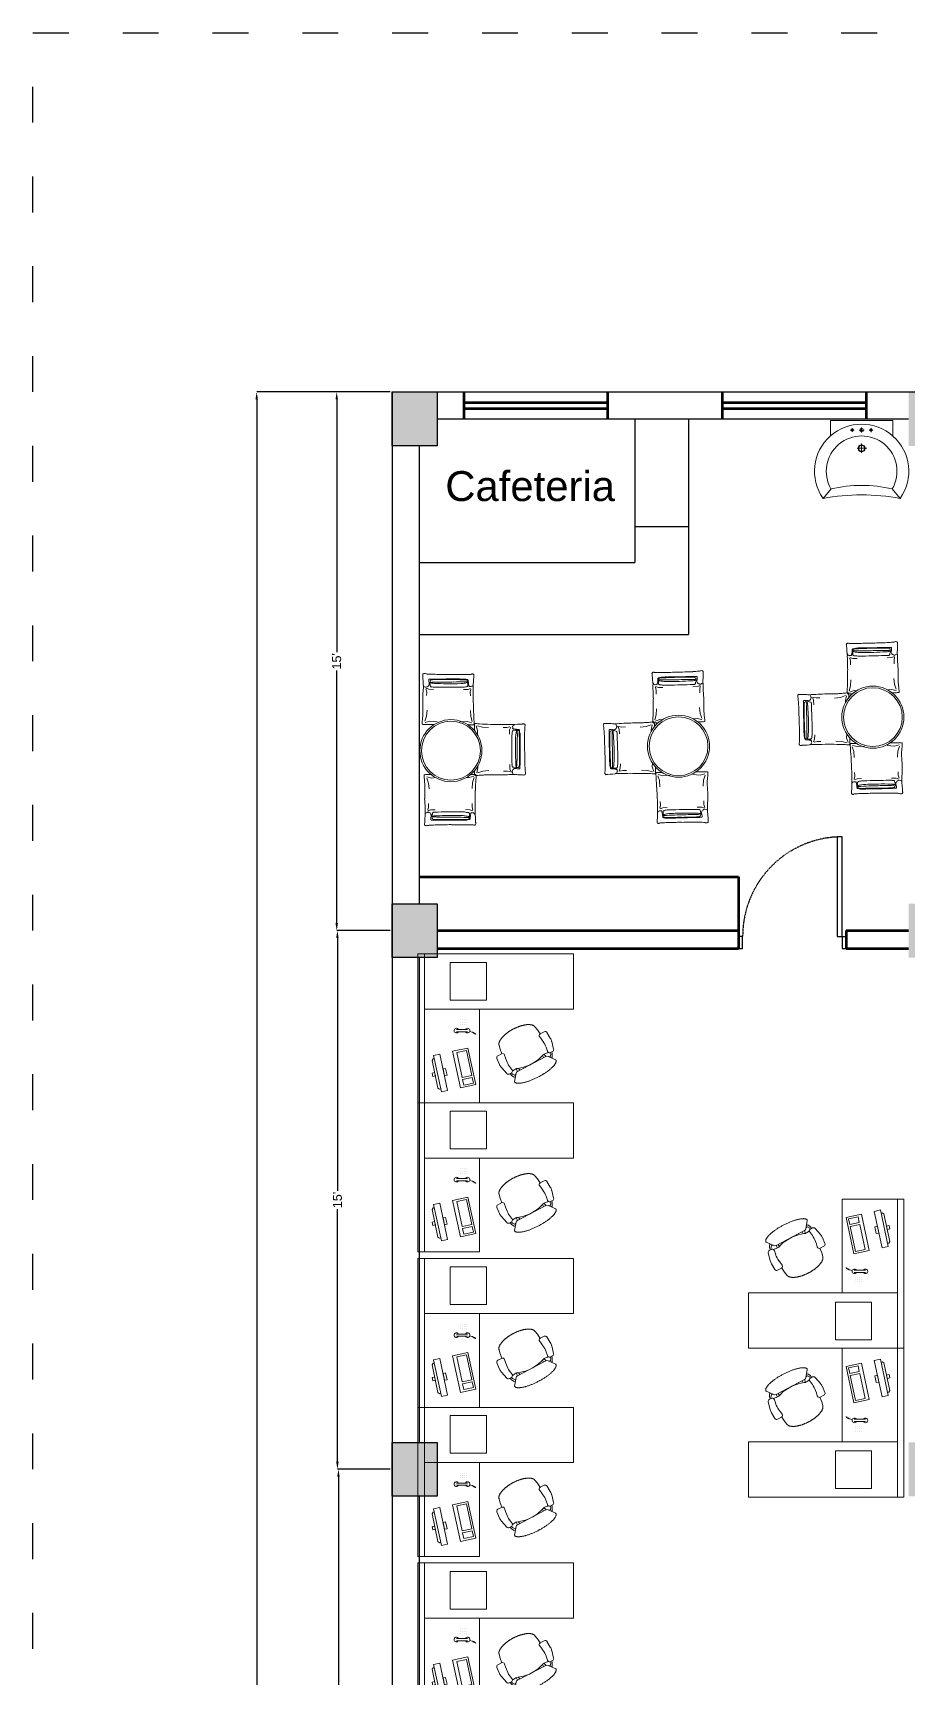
# Model space of a CAD drawing. Header units: inches. Extents: x 2702 to 16065, y 1501 to 3657.
# Drawn here: x 11638 to 11930, y 2449 to 2998 of the extents above; entities that cross this region are included whole.
import ezdxf

# ---------------------------------------------------------------- set-up
doc = ezdxf.new("R2010")
doc.units = ezdxf.units.IN
doc.linetypes.add('ACAD_ISO03W100', pattern=[30, 12, -18])
doc.linetypes.add('HIDDEN4', pattern=[0.09375, 0.0625, -0.03125])
doc.layers.add('A-FURNITURE', color=255, linetype='Continuous', lineweight=5)
doc.layers.add('dimensions', color=210, linetype='Continuous')
doc.layers.add('sanitary', color=110, linetype='Continuous')
doc.styles.get("Standard").update_dxf_attribs({"font": 'arial.ttf'})
doc.dimstyles.new('ISO-25', dxfattribs={"dimtxt": 3, "dimasz": 2.5, "dimexe": 0, "dimexo": 0.625, "dimtad": 0, "dimlunit": 4, "dimtxsty": 'Standard', "dimcen": 2.5, "dimadec": 0, "dimazin": 0, "dimtfac": 1, "dimtmove": 0, "dimatfit": 3, "dimfxl": 1, "dimarcsym": 0})

# ---------------------------------------------------------------- blocks, each defined once
blk = doc.blocks.new('*D102')
at = {"layer": 'Defpoints', "color": 0, "transparency": 16777216}
for p in [(11712.78, 2878.23), (11758.04, 2878.23), (11758.04, 1978.23)]:
    blk.add_point(p, dxfattribs=at)
at = {"layer": 'dimensions', "color": 0, "lineweight": -2, "transparency": 16777216}
for p, q in [((11757.42, 2878.23), (11712.78, 2878.23)), ((11712.78, 2875.73), (11712.78, 2431.39)), ((11712.78, 1980.73), (11712.78, 2425.07)), ((11757.42, 1978.23), (11712.78, 1978.23))]:
    blk.add_line(p, q, dxfattribs=at)
at = {"layer": 'dimensions', "color": 0, "transparency": 16777216}
for points in [[(11712.37, 2875.73), (11713.2, 2875.73), (11712.78, 2878.23)], [(11712.37, 1980.73), (11713.2, 1980.73), (11712.78, 1978.23)]]:
    blk.add_solid(points, dxfattribs=at)
at = {"layer": 'dimensions', "color": 0, "lineweight": 100, "transparency": 16777216, "insert": (11712.78, 2428.23), "char_height": 3, "attachment_point": 5, "rotation": 90}
blk.add_mtext("75'", dxfattribs=at)
blk = doc.blocks.new('*D108')
at = {"layer": 'Defpoints', "color": 0, "transparency": 16777216}
for p in [(11740.09, 2518.23), (11758.04, 2518.23), (11758.04, 2338.23)]:
    blk.add_point(p, dxfattribs=at)
at = {"layer": 'dimensions', "color": 0, "lineweight": -2, "transparency": 16777216}
for p, q in [((11757.42, 2518.23), (11740.09, 2518.23)), ((11740.09, 2515.73), (11740.09, 2431.26)), ((11740.09, 2340.73), (11740.09, 2425.2)), ((11757.42, 2338.23), (11740.09, 2338.23))]:
    blk.add_line(p, q, dxfattribs=at)
at = {"layer": 'dimensions', "color": 0, "transparency": 16777216}
for points in [[(11739.68, 2515.73), (11740.51, 2515.73), (11740.09, 2518.23)], [(11739.68, 2340.73), (11740.51, 2340.73), (11740.09, 2338.23)]]:
    blk.add_solid(points, dxfattribs=at)
at = {"layer": 'dimensions', "color": 0, "lineweight": 100, "transparency": 16777216, "insert": (11740.09, 2428.23), "char_height": 3, "attachment_point": 5, "rotation": 90}
blk.add_mtext("15'", dxfattribs=at)
blk = doc.blocks.new('*D109')
at = {"layer": 'Defpoints', "color": 0, "transparency": 16777216}
for p in [(11739.75, 2698.23), (11758.04, 2698.23), (11758.04, 2518.23)]:
    blk.add_point(p, dxfattribs=at)
at = {"layer": 'dimensions', "color": 0, "lineweight": -2, "transparency": 16777216}
for p, q in [((11757.42, 2698.23), (11739.75, 2698.23)), ((11739.75, 2695.73), (11739.75, 2611.26)), ((11739.75, 2520.73), (11739.75, 2605.2)), ((11757.42, 2518.23), (11739.75, 2518.23))]:
    blk.add_line(p, q, dxfattribs=at)
at = {"layer": 'dimensions', "color": 0, "transparency": 16777216}
for points in [[(11739.33, 2695.73), (11740.16, 2695.73), (11739.75, 2698.23)], [(11739.33, 2520.73), (11740.16, 2520.73), (11739.75, 2518.23)]]:
    blk.add_solid(points, dxfattribs=at)
at = {"layer": 'dimensions', "color": 0, "lineweight": 100, "transparency": 16777216, "insert": (11739.75, 2608.23), "char_height": 3, "attachment_point": 5, "rotation": 90}
blk.add_mtext("15'", dxfattribs=at)
blk = doc.blocks.new('*D110')
at = {"layer": 'Defpoints', "color": 0, "transparency": 16777216}
for p in [(11739.51, 2878.23), (11758.04, 2878.23), (11758.04, 2698.23)]:
    blk.add_point(p, dxfattribs=at)
at = {"layer": 'dimensions', "color": 0, "lineweight": -2, "transparency": 16777216}
for p, q in [((11757.42, 2878.23), (11739.51, 2878.23)), ((11739.51, 2875.73), (11739.51, 2791.26)), ((11739.51, 2700.73), (11739.51, 2785.2)), ((11757.42, 2698.23), (11739.51, 2698.23))]:
    blk.add_line(p, q, dxfattribs=at)
at = {"layer": 'dimensions', "color": 0, "transparency": 16777216}
for points in [[(11739.1, 2875.73), (11739.93, 2875.73), (11739.51, 2878.23)], [(11739.1, 2700.73), (11739.93, 2700.73), (11739.51, 2698.23)]]:
    blk.add_solid(points, dxfattribs=at)
at = {"layer": 'dimensions', "color": 0, "lineweight": 100, "transparency": 16777216, "insert": (11739.51, 2788.23), "char_height": 3, "attachment_point": 5, "rotation": 90}
blk.add_mtext("15'", dxfattribs=at)
blk = doc.blocks.new('AP00XXXX$0$A$C53421247')
at = {"color": 0}
for p, q in [((82, 595), (83, 598)), ((83, 598), (85, 600)), ((85, 600), (87, 604)), ((87, 604), (90, 607)), ((90, 607), (92, 609)), ((92, 609), (95, 612)), ((95, 612), (99, 614)), ((99, 614), (103, 617)), ((103, 617), (106, 619)), ((106, 619), (111, 621)), ((111, 621), (115, 624)), ((115, 624), (120, 626)), ((120, 626), (126, 628)), ((126, 628), (132, 630)), ((132, 630), (137, 632)), ((137, 632), (144, 634)), ((144, 634), (149, 636)), ((149, 636), (157, 638)), ((157, 638), (163, 639)), ((163, 639), (170, 641)), ((170, 641), (178, 643)), ((178, 643), (186, 644)), ((186, 644), (194, 646)), ((194, 646), (202, 647)), ((202, 647), (210, 648)), ((210, 648), (219, 649)), ((219, 649), (227, 650)), ((227, 650), (236, 651)), ((236, 651), (245, 652)), ((245, 652), (254, 652)), ((254, 652), (263, 653)), ((263, 653), (273, 653)), ((273, 653), (282, 654)), ((282, 654), (292, 654)), ((292, 654), (302, 654)), ((302, 654), (311, 654)), ((311, 654), (321, 654)), ((321, 654), (331, 654)), ((331, 654), (341, 654)), ((341, 654), (351, 653)), ((351, 653), (361, 653)), ((361, 653), (371, 652)), ((371, 652), (381, 652)), ((381, 652), (390, 651)), ((390, 651), (401, 650)), ((401, 650), (410, 649)), ((410, 649), (420, 648)), ((420, 648), (430, 646)), ((430, 646), (439, 646)), ((439, 646), (449, 644)), ((449, 644), (458, 642)), ((458, 642), (468, 641)), ((468, 641), (477, 639)), ((477, 639), (486, 637)), ((486, 637), (495, 636)), ((495, 636), (504, 634)), ((504, 634), (513, 632)), ((513, 632), (520, 630)), ((520, 630), (529, 627)), ((529, 627), (537, 625)), ((537, 625), (545, 623)), ((545, 623), (552, 620)), ((552, 620), (559, 618)), ((559, 618), (566, 616)), ((566, 616), (573, 614)), ((573, 614), (580, 611)), ((580, 611), (586, 608)), ((586, 608), (592, 605)), ((592, 605), (597, 603)), ((597, 603), (603, 600)), ((603, 600), (608, 597)), ((608, 597), (613, 595)), ((7, 368), (36, 460)), ((90, 476), (63, 478)), ((73, 477), (80, 503)), ((80, 503), (99, 534)), ((82, 593), (82, 595)), ((140, 501), (82, 587)), ((95, 493), (93, 475)), ((113, 514), (95, 493)), ((99, 534), (115, 538)), ((113, 453), (100, 394)), ((120, 459), (111, 457)), ((127, 514), (113, 514)), ((123, 459), (120, 459)), ((145, 454), (123, 459)), ((134, 510), (127, 514)), ((151, 491), (140, 501)), ((160, 452), (145, 454)), ((165, 488), (151, 491)), ((168, 452), (160, 452)), ((166, 452), (165, 488)), ((550, 463), (165, 488)), ((184, 457), (168, 452)), ((255, 473), (184, 457)), ((195, 486), (192, 459)), ((264, 474), (255, 473)), ((327, 478), (264, 474)), ((373, 474), (327, 478)), ((434, 465), (373, 474)), ((461, 459), (434, 465)), ((496, 446), (461, 459)), ((529, 434), (496, 446)), ((520, 465), (518, 438)), ((545, 430), (529, 434)), ((545, 430), (550, 463)), ((564, 429), (545, 430)), ((550, 463), (564, 465)), ((564, 465), (576, 474)), ((588, 432), (564, 429)), ((576, 474), (643, 549)), ((585, 483), (591, 485)), ((591, 432), (588, 432)), ((591, 485), (604, 482)), ((597, 428), (591, 432)), ((595, 413), (600, 364)), ((604, 482), (620, 461)), ((618, 502), (606, 508)), ((613, 595), (617, 591)), ((617, 591), (621, 588)), ((633, 471), (618, 502)), ((620, 461), (621, 444)), ((621, 588), (625, 586)), ((650, 442), (623, 444)), ((625, 586), (629, 582)), ((629, 582), (632, 580)), ((632, 580), (635, 576)), ((636, 460), (633, 471)), ((635, 576), (637, 574)), ((638, 443), (636, 460)), ((637, 574), (639, 571)), ((639, 571), (641, 568)), ((641, 568), (642, 565)), ((642, 565), (643, 562)), ((643, 562), (644, 559)), ((644, 559), (645, 556)), ((645, 556), (645, 553)), ((690, 327), (673, 421)), ((2, 245), (0, 325)), ((26, 220), (76, 217)), ((83, 159), (80, 217)), ((97, 312), (98, 282)), ((98, 280), (103, 245)), ((588, 250), (580, 218)), ((593, 282), (588, 252)), ((682, 205), (691, 283)), ((90, 114), (83, 159)), ((90, 111), (90, 114)), ((90, 110), (90, 111)), ((91, 107), (90, 110)), ((92, 105), (91, 107)), ((92, 102), (92, 105)), ((93, 100), (92, 102)), ((94, 98), (93, 100)), ((95, 96), (94, 98)), ((96, 93), (95, 96)), ((97, 91), (96, 93)), ((99, 89), (97, 91)), ((100, 87), (99, 89)), ((101, 84), (100, 87)), ((103, 82), (101, 84)), ((105, 80), (103, 82)), ((107, 78), (105, 80)), ((109, 76), (107, 78)), ((111, 73), (109, 76)), ((113, 72), (111, 73)), ((116, 69), (113, 72)), ((118, 67), (116, 69)), ((120, 65), (118, 67)), ((123, 63), (120, 65)), ((125, 60), (123, 63)), ((128, 59), (125, 60)), ((132, 57), (128, 59)), ((135, 54), (132, 57)), ((138, 53), (135, 54)), ((141, 51), (138, 53)), ((144, 49), (141, 51)), ((148, 47), (144, 49)), ((151, 45), (148, 47)), ((155, 44), (151, 45)), ((158, 42), (155, 44)), ((162, 40), (158, 42)), ((165, 38), (162, 40)), ((169, 36), (165, 38)), ((173, 34), (169, 36)), ((178, 33), (173, 34)), ((182, 31), (178, 33)), ((186, 30), (182, 31)), ((190, 28), (186, 30)), ((194, 27), (190, 28)), ((199, 25), (194, 27)), ((204, 24), (199, 25)), ((207, 22), (204, 24)), ((212, 21), (207, 22)), ((217, 19), (212, 21)), ((221, 18), (217, 19)), ((226, 17), (221, 18)), ((231, 16), (226, 17)), ((236, 15), (231, 16)), ((241, 14), (236, 15)), ((246, 13), (241, 14)), ((250, 11), (246, 13)), ((256, 10), (250, 11)), ((261, 9), (256, 10)), ((266, 8), (261, 9)), ((271, 8), (266, 8)), ((276, 7), (271, 8)), ((281, 6), (276, 7)), ((287, 5), (281, 6)), ((291, 4), (287, 5)), ((297, 4), (291, 4)), ((302, 4), (297, 4)), ((307, 2), (302, 4)), ((313, 2), (307, 2)), ((318, 2), (313, 2)), ((323, 1), (318, 2)), ((328, 1), (323, 1)), ((334, 1), (328, 1)), ((339, 1), (334, 1)), ((344, 0), (339, 1)), ((350, 1), (344, 0)), ((356, 0), (350, 1)), ((360, 0), (356, 0)), ((366, 0), (360, 0)), ((371, 0), (366, 0)), ((376, 1), (371, 0)), ((382, 0), (376, 1)), ((387, 1), (382, 0)), ((392, 1), (387, 1)), ((397, 1), (392, 1)), ((402, 1), (397, 1)), ((407, 2), (402, 1)), ((412, 2), (407, 2)), ((417, 3), (412, 2)), ((423, 3), (417, 3)), ((427, 4), (423, 3)), ((432, 4), (427, 4)), ((437, 6), (432, 4)), ((442, 6), (437, 6)), ((447, 7), (442, 6)), ((451, 8), (447, 7)), ((455, 9), (451, 8)), ((460, 9), (455, 9)), ((465, 10), (460, 9)), ((469, 12), (465, 10)), ((474, 12), (469, 12)), ((478, 13), (474, 12)), ((482, 15), (478, 13)), ((486, 16), (482, 15)), ((490, 17), (486, 16)), ((494, 18), (490, 17)), ((498, 19), (494, 18)), ((502, 21), (498, 19)), ((506, 22), (502, 21)), ((510, 23), (506, 22)), ((514, 25), (510, 23)), ((517, 27), (514, 25)), ((520, 28), (517, 27)), ((524, 30), (520, 28)), ((528, 31), (524, 30)), ((530, 33), (528, 31)), ((533, 35), (530, 33)), ((537, 36), (533, 35)), ((539, 38), (537, 36)), ((542, 40), (539, 38)), ((545, 42), (542, 40)), ((547, 43), (545, 42)), ((550, 46), (547, 43)), ((552, 47), (550, 46)), ((555, 49), (552, 47)), ((557, 51), (555, 49)), ((559, 53), (557, 51)), ((561, 55), (559, 53)), ((563, 57), (561, 55)), ((565, 59), (563, 57)), ((567, 61), (565, 59)), ((568, 63), (567, 61)), ((569, 65), (568, 63)), ((571, 67), (569, 65)), ((572, 70), (571, 67)), ((573, 71), (572, 70)), ((574, 74), (573, 71)), ((575, 76), (574, 74)), ((576, 78), (575, 76)), ((577, 81), (576, 78)), ((577, 82), (590, 128)), ((577, 82), (577, 81)), ((590, 128), (600, 187)), ((602, 186), (655, 183))]:
    blk.add_line(p, q, dxfattribs=at)
for centre, radius, start, end in [((60, 452), 25.4, 85.1777, 163.418), ((88, 591), 6.35, 164.3929, 214.029), ((87, 451), 25.4, 6.3757, 85.1777), ((620, 418), 25.4, 85.208, 169.2349), ((620, 418), 25.4, 169.2349, 190.8913), ((638, 553), 6.35, 318.2555, 357.1149), ((648, 417), 25.4, 9.9024, 85.208), ((153, 324), 152, 163.1174, 179.4456), ((28, 245), 25.4, 180.1777, 266.5099), ((78, 242), 25.4, 266.5099, 4.8356), ((446, 342), 350, 171.2066, 184.7536), ((124, 283), 25.4, 182.6801, 187.8199), ((604, 212), 25.4, 165.2, 266.5099), ((563, 256), 25.4, 345.2, 350.3398), ((251, 353), 350, 348.2663, 1.8132), ((657, 209), 25.4, 266.5099, 353.5743), ((539, 300), 152, 353.5743, 9.9024)]:
    blk.add_arc(centre, radius, start, end, dxfattribs=at)
blk = doc.blocks.new('A$C6978789A')
at = {"color": 0}
for p, q in [((-1.628, 0), (-1.628, 1.736)), ((-1.012, 1.736), (-1.628, 1.736)), ((-1.012, 0.072), (-1.012, 1.736)), ((0.036, 0), (0.036, 1.736)), ((0.652, 1.736), (0.036, 1.736)), ((0.652, 0.072), (0.652, 1.736)), ((0.036, 0.688), (-1.012, 0.688)), ((-0.783, 0.429), (-0.783, 0.553)), ((-0.762, 0.577), (-0.753, 0.606)), ((-0.758, 0.61), (-0.743, 0.615)), ((-0.758, 0.429), (-0.758, 0.553)), ((-0.753, 0.62), (-0.738, 0.625)), ((-0.748, 0.63), (-0.733, 0.635)), ((-0.743, 0.64), (-0.728, 0.645)), ((-0.577, 0.558), (-0.168, 0.645)), ((-0.54, 0.386), (-0.577, 0.558)), ((-0.55, 0.541), (-0.271, 0.601)), ((-0.271, 0.601), (-0.248, 0.493)), ((-0.249, 0.605), (-0.185, 0.619)), ((-0.226, 0.498), (-0.249, 0.605)), ((-0.185, 0.619), (-0.162, 0.512)), ((-0.168, 0.645), (-0.131, 0.473)), ((0.036, 0.688), (0.036, 0.072)), ((1.7, 0.688), (0.652, 0.688)), ((0.881, 0.429), (0.881, 0.553)), ((0.902, 0.577), (0.911, 0.606)), ((0.906, 0.61), (0.921, 0.615)), ((0.906, 0.429), (0.906, 0.553)), ((0.911, 0.62), (0.926, 0.625)), ((0.916, 0.63), (0.931, 0.635)), ((0.921, 0.64), (0.936, 0.645)), ((1.088, 0.558), (1.496, 0.645)), ((1.124, 0.386), (1.088, 0.558)), ((1.114, 0.541), (1.393, 0.601)), ((1.393, 0.601), (1.416, 0.493)), ((1.415, 0.605), (1.479, 0.619)), ((1.438, 0.498), (1.415, 0.605)), ((1.479, 0.619), (1.502, 0.512)), ((1.496, 0.645), (1.533, 0.473)), ((1.7, 0.688), (1.7, 0.072)), ((-0.89, 0.541), (-0.89, 0.541)), ((-0.89, 0.517), (-0.89, 0.517)), ((-0.89, 0.494), (-0.89, 0.494)), ((-0.89, 0.471), (-0.89, 0.471)), ((-0.866, 0.541), (-0.866, 0.541)), ((-0.866, 0.517), (-0.866, 0.517)), ((-0.866, 0.494), (-0.866, 0.494)), ((-0.866, 0.471), (-0.866, 0.471)), ((-0.843, 0.541), (-0.843, 0.541)), ((-0.843, 0.517), (-0.843, 0.517)), ((-0.843, 0.494), (-0.843, 0.494)), ((-0.843, 0.471), (-0.843, 0.471)), ((-0.527, 0.433), (-0.55, 0.541)), ((-0.131, 0.473), (-0.54, 0.386)), ((-0.248, 0.493), (-0.527, 0.433)), ((-0.162, 0.512), (-0.226, 0.498)), ((0.774, 0.541), (0.774, 0.541)), ((0.774, 0.517), (0.774, 0.517)), ((0.774, 0.494), (0.774, 0.494)), ((0.774, 0.471), (0.774, 0.471)), ((0.798, 0.541), (0.798, 0.541)), ((0.798, 0.517), (0.798, 0.517)), ((0.798, 0.494), (0.798, 0.494)), ((0.798, 0.471), (0.798, 0.471)), ((0.821, 0.541), (0.821, 0.541)), ((0.821, 0.517), (0.821, 0.517)), ((0.821, 0.494), (0.821, 0.494)), ((0.821, 0.471), (0.821, 0.471)), ((1.137, 0.433), (1.114, 0.541)), ((1.533, 0.473), (1.124, 0.386)), ((1.416, 0.493), (1.137, 0.433)), ((1.502, 0.512), (1.438, 0.498)), ((-0.439, 0.157), (-0.129, 0.223)), ((-0.129, 0.223), (-0.117, 0.241)), ((-0.12, 0.254), (-0.117, 0.241)), ((1.225, 0.157), (1.535, 0.223)), ((1.535, 0.223), (1.547, 0.241)), ((1.544, 0.254), (1.547, 0.241)), ((0.036, 0.072), (-1.628, 0.072)), ((0.036, 0.072), (-1.628, 0.072)), ((0.036, 0), (-1.628, 0)), ((0.036, 0), (-1.628, 0)), ((0.036, 0), (-1.628, 0)), ((-0.46, 0.181), (-0.457, 0.168)), ((-0.457, 0.168), (-0.439, 0.157)), ((1.7, 0), (0, 0)), ((1.7, 0.072), (0.036, 0.072)), ((1.7, 0.072), (0.036, 0.072)), ((0.036, 0), (0.036, 0.072)), ((1.7, 0), (0.036, 0)), ((1.204, 0.181), (1.207, 0.168)), ((1.207, 0.168), (1.225, 0.157)), ((1.7, 0), (1.7, 0.072)), ((1.7, 0), (0.036, 0))]:
    blk.add_line(p, q, dxfattribs=at)
for points in [[(-1.111, 0.36), (-1.532, 0.36), (-1.532, 0.764), (-1.111, 0.764)], [(0.548, 0.36), (0.127, 0.36), (0.127, 0.764), (0.548, 0.764)], [(-0.509, 0.244), (-0.101, 0.331), (-0.086, 0.261), (-0.494, 0.174)], [(-0.349, 0.308), (-0.273, 0.324), (-0.267, 0.296), (-0.343, 0.28)], [(-0.303, 0.186), (-0.265, 0.194), (-0.259, 0.166), (-0.297, 0.158)], [(1.155, 0.244), (1.563, 0.331), (1.578, 0.261), (1.17, 0.174)], [(1.315, 0.308), (1.391, 0.324), (1.397, 0.296), (1.321, 0.28)], [(1.361, 0.186), (1.399, 0.194), (1.405, 0.166), (1.367, 0.158)]]:
    blk.add_lwpolyline(points, close=True, dxfattribs=at)
for centre, start, end in [((-0.771, 0.553), 298.4915, 241.5085), ((0.893, 0.553), 298.4915, 241.5085), ((-0.771, 0.429), 118.4915, 61.5085), ((0.893, 0.429), 118.4915, 61.5085)]:
    blk.add_arc(centre, 0.026, start, end, dxfattribs=at)
at = {"color": 0, "xscale": -0.0009244712992276988, "yscale": 0.0009244712990721382, "zscale": 0.0009244712990936547, "rotation": 294.0917746407043}
for p in [(-0.666, 0.787), (0.998, 0.787)]:
    blk.add_blockref('AP00XXXX$0$A$C53421247', p, dxfattribs=at)
blk = doc.blocks.new('furn 011')
at = {"color": 0}
for p, q in [((-268, 666), (-261, 632)), ((-266, 675), (-235, 662)), ((-261, 632), (-263, 591)), ((-235, 662), (-185, 660)), ((204, 664), (154, 663)), ((235, 676), (204, 664)), ((237, 668), (230, 633)), ((230, 633), (231, 592)), ((-266, 356), (-262, 424)), ((231, 361), (224, 429)), ((-703, 222), (-691, 192)), ((-695, 224), (-660, 218)), ((-691, 192), (-689, 141)), ((-660, 218), (-619, 220)), ((-384, 223), (-452, 219)), ((-328, 239), (-384, 223)), ((-313, 237), (-329, 184)), ((-282, 299), (-266, 356)), ((-280, 285), (-227, 301)), ((-227, 301), (-184, 298)), ((194, 304), (176, 303)), ((248, 291), (194, 304)), ((249, 305), (231, 361)), ((288, 259), (304, 206)), ((304, 206), (302, 176)), ((303, 261), (359, 244)), ((359, 244), (427, 241)), ((635, 240), (594, 241)), ((670, 246), (635, 240)), ((666, 213), (664, 163)), ((678, 244), (666, 213)), ((-329, 184), (-324, 100)), ((-333, -238), (-324, -154)), ((308, -216), (304, -174)), ((668, -226), (667, -176)), ((-705, -279), (-693, -248)), ((-696, -281), (-662, -273)), ((-693, -248), (-692, -197)), ((-662, -273), (-621, -274)), ((-390, -274), (-457, -268)), ((-334, -293), (-390, -274)), ((-319, -291), (-333, -238)), ((294, -270), (308, -216)), ((309, -271), (365, -253)), ((365, -253), (432, -246)), ((637, -252), (596, -253)), ((671, -259), (637, -252)), ((680, -257), (668, -226))]:
    blk.add_line(p, q, dxfattribs=at)
for radius in [350, 332]:
    blk.add_circle((0, 0), radius, dxfattribs=at)
for centre, radius, start, end in [((-316, 832), 15.9, 319.9969, 2.8095), ((-357, 810), 54.9, 2.8095, 12.3096), ((-218, 820), 84.8, 184.6675, 192.3096), ((1520, 844), 1821, 181.3127, 184.6675), ((-300, 846), 12.8, 271.9389, 319.9969), ((-281, 863), 27.2, 248.8626, 271.9389), ((-282, 790), 46, 68.8626, 86.565), ((-278, -409), 1242, 86.565, 89.434), ((-69, 736), 171, 172.5213, 178.9948), ((-274, 767), 35.8, 344.7999, 358.9948), ((-241, 776), 10.1, 287.2878, 344.7999), ((-418, 787), 193, 344.3991, 353.0033), ((-234, 894), 121, 271.2962, 287.2878), ((-231, 747), 5.53, 309.7991, 355.856), ((-229, 740), 2.93, 355.856, 67.4842), ((-232, 772), 9.34, 304.5306, 344.3991), ((-226, 755), 8.68, 273.4104, 309.7991), ((-223, 782), 12.9, 271.3922, 304.5306), ((-212, 1014), 266, 268.0515, 273.4104), ((-236, 9460), 8689, 270.1353, 271.3922), ((-126, -9277), 10108, 89.434, 90.4395), ((-246, 5429), 4650, 270.5841, 271.2962), ((-282, -5281), 6031, 88.0515, 89.1761), ((-133, 6183), 5403, 269.9235, 270.5841), ((97, 41814), 41034, 269.756, 269.9235), ((-16, -9054), 9800, 89.1761, 90.3583), ((241, -10125), 10959, 90.4395, 91.3992), ((146, 9190), 8418, 268.8383, 270.1353), ((341, 42592), 41813, 269.5901, 269.756), ((169, 1293), 550, 265.3647, 270.3583), ((257, -560), 1397, 91.3992, 94.0877), ((207, 1865), 1087, 267.6755, 269.5901), ((181, 821), 51.5, 252.1961, 268.8383), ((187, 773), 33.2, 243.6605, 265.3647), ((192, 773), 12.6, 197.0294, 252.1961), ((283, 757), 94.4, 177.5209, 197.0294), ((204, 793), 15.7, 251.678, 267.6755), ((264, 740), 61.7, 161.6074, 179.3009), ((205, 778), 1.74, 186.1729, 251.678), ((346, 774), 142, 179.3009, 186.1729), ((245, 772), 68.4, 94.0877, 109.1492), ((239, 891), 51.4, 271.7511, 289.1492), ((268, 864), 25, 239.621, 271.7511), ((279, 841), 10.3, 188.4614, 239.621), ((1655, 653), 1388, 174.3515, 176.3924), ((866, 784), 593, 176.3924, 179.4628), ((343, 831), 69.1, 179.4628, 188.4614), ((-305, 700), 19.8, 0.7478, 61.6427), ((3321, 628), 3616, 178.9322, 181.3127), ((-291, 667), 34.1, 56.8821, 80.2168), ((-263, 640), 56.7, 80.2168, 100.0221), ((-247, 693), 6.74, 100.0221, 159.8883), ((-196, 690), 52.6, 159.8883, 169.648), ((355, 630), 606, 169.648, 172.5213), ((-414, 730), 182, 353.0033, 1.6387), ((-245, 700), 14.1, 1.6387, 33.0071), ((-235, 683), 18.3, 33.0071, 76.2584), ((-244, 644), 98.2, 67.4842, 79.0841), ((-224, 491), 202, 76.2584, 89.011), ((-218, 416), 319, 79.0841, 87.9343), ((-178, -2221), 2908, 89.011, 89.9487), ((-121, -2730), 3459, 87.9343, 90.6175), ((-3, -28801), 29488, 89.9487, 90.2432), ((200, -4674), 5405, 90.6175, 92.0829), ((194, -7975), 8664, 90.2432, 91.1245), ((178, 516), 217, 92.0829, 99.3974), ((180, 499), 191, 91.1245, 97.0553), ((203, 618), 120, 99.3974, 106.1307), ((187, 686), 10.8, 97.0553, 158.2956), ((186, 734), 3.66, 106.1307, 145.3925), ((186, 739), 2.06, 145.3925, 243.6605), ((286, 693), 101, 158.2956, 177.5209), ((153, 739), 49.5, 341.6074, 1.3795), ((183, 714), 19.5, 1.3795, 29.2056), ((141, 658), 83.2, 29.2056, 42.5643), ((213, 664), 35, 42.5643, 88.5841), ((271, 655), 46.3, 94.5578, 134.4941), ((-183, 757), 453, 354.3515, 357.9247), ((-2756, 520), 3029, 359.8598, 3.6276), ((8988, -7), 9296, 177.2108, 177.9775), ((5697, 334), 5995, 177.9775, 178.9322), ((-709, 434), 982, 357.4, 1.1617), ((-121, 337), 397, 1.1617, 7.6937), ((1838, 465), 1565, 178.2278, 180.3801), ((-853, 247), 12.8, 130.0031, 178.0611), ((-839, 246), 27.2, 178.0611, 201.1374), ((-907, 220), 46, 3.435, 21.1374), ((-851, 244), 15.9, 87.1905, 130.0031), ((-2101, 148), 1242, 0.566, 3.435), ((-853, 205), 54.9, 77.6904, 87.1905), ((-824, 342), 84.8, 257.6904, 265.3325), ((-682, 2072), 1821, 265.3325, 268.6873), ((-687, 152), 121, 162.7122, 178.7038), ((-793, 185), 10.1, 105.2001, 162.7122), ((-786, 160), 35.8, 91.0052, 105.2001), ((-741, -3), 193, 96.9967, 105.6009), ((-789, 367), 171, 271.0052, 277.4787), ((-846, 798), 606, 277.4787, 280.352), ((-742, 8), 182, 88.3613, 96.9967), ((-747, 233), 19.8, 28.3573, 89.2522), ((-747, 254), 52.6, 280.352, 290.1117), ((-737, 176), 14.1, 56.9929, 88.3613), ((-758, 223), 34.1, 9.7832, 33.1179), ((-739, 172), 18.3, 13.7416, 56.9929), ((-731, 211), 6.74, 290.1117, 349.9779), ((-641, 3867), 3616, 268.6873, 271.0678), ((-780, 220), 56.7, 349.9779, 9.7832), ((-685, 6246), 5995, 271.0678, 272.0225), ((-802, 9545), 9296, 272.0225, 272.7892), ((-362, 510), 251, 272.7892, 279.9769), ((-308, 205), 58.4, 85.0346, 99.9769), ((-364, 285), 58.4, 350.0231, 4.9654), ((-313, 266), 10.2, 4.9654, 53.194), ((-55, 277), 251, 170.0231, 177.2108), ((-303, 251), 16.7, 53.194, 90.4461), ((-304, 253), 10.2, 36.806, 85.0346), ((-309, 249), 16.7, 359.5539, 36.806), ((-133, -17479), 17744, 90.4461, 90.5153), ((-18036, 388), 17744, 359.4847, 359.5539), ((40257, -137), 40551, 179.4847, 179.5305), ((4063132, -33102), 4063562, 179.530504, 179.53056), ((-604, 40814), 40551, 270.4695, 270.5153), ((-33461, 4063579), 4063450, 270.468453, 270.468587), ((193, -3720), 3985, 89.1422, 89.4975), ((278, 129), 139, 90.9608, 100.3913), ((254, 281), 16.7, 323.194, 0.4461), ((-17475, 111), 17744, 0.4461, 0.5153), ((40817, 582), 40551, 180.4695, 180.5038), ((270, 291), 10.2, 274.9654, 323.194), ((280, 265), 5.4, 100.3913, 149.7281), ((828, 365), 553, 182.1578, 187.6937), ((288, 343), 58.4, 260.0231, 274.9654), ((287, 270), 7.67, 149.7281, 176.748), ((468, 281), 188, 176.748, 182.1578), ((281, 34), 251, 80.0231, 87.2108), ((-4, -9009), 9296, 87.2108, 87.9775), ((337, -5719), 5995, 87.9775, 88.9322), ((632, -3342), 3616, 88.9322, 91.3127), ((495, 202), 202, 346.2584, 359.011), ((687, 214), 18.3, 303.0071, 346.2584), ((847, -1542), 1821, 91.3127, 94.6675), ((671, 269), 34.1, 326.8821, 350.2168), ((643, 241), 56.7, 350.2168, 10.0221), ((697, 225), 6.74, 10.0221, 69.8883), ((694, 174), 52.6, 69.8883, 79.648), ((704, 284), 19.8, 270.7478, 331.6427), ((704, 224), 14.1, 271.6387, 303.0071), ((633, -377), 606, 79.648, 82.5213), ((734, 392), 182, 263.0033, 271.6387), ((647, 223), 98.2, 337.4842, 349.0841), ((791, 396), 193, 254.3991, 263.0033), ((739, 48), 171, 82.5213, 88.9948), ((744, 207), 2.93, 265.856, 337.4842), ((751, 209), 5.53, 219.7991, 265.856), ((759, 204), 8.68, 183.4104, 219.7991), ((1018, 190), 266, 178.0515, 183.4104), ((771, 252), 35.8, 254.7999, 268.9948), ((775, 210), 9.34, 214.5306, 254.3991), ((780, 219), 10.1, 197.2878, 254.7999), ((785, 201), 12.9, 181.3922, 214.5306), ((9464, 215), 8689, 180.1353, 181.3922), ((898, 212), 121, 181.2962, 197.2878), ((823, 196), 84.8, 94.6675, 102.3096), ((814, 336), 54.9, 272.8095, 282.3096), ((836, 294), 15.9, 229.9969, 272.8095), ((-405, 257), 1242, 356.565, 359.434), ((793, 261), 46, 338.8626, 356.565), ((849, 279), 12.8, 181.9389, 229.9969), ((867, 259), 27.2, 158.8626, 181.9389), ((-10966, 61), 10108, 359.5605, 0.566), ((3841, 50), 4650, 178.7038, 179.4159), ((4594, 42), 5403, 179.4159, 180.0765), ((40225, 90), 41034, 180.0765, 180.244), ((7887, -39), 8689, 178.6078, 179.8647), ((-787, 172), 12.9, 145.4694, 178.6078), ((-790, 174), 9.34, 105.6009, 145.4694), ((-512, 161), 266, 176.5896, 181.9485), ((-6805, -53), 6031, 0.8239, 1.9485), ((-769, 177), 8.68, 140.2009, 176.5896), ((-771, 179), 5.53, 94.144, 140.2009), ((-10574, -107), 9800, 359.6417, 0.8239), ((-771, 181), 2.93, 22.5158, 94.144), ((-859, 145), 98.2, 10.9159, 22.5158), ((-1076, 103), 319, 2.0657, 10.9159), ((-4214, -10), 3459, 359.3825, 2.0657), ((-918, 129), 202, 0.989, 13.7416), ((-3624, 82), 2908, 0.0513, 0.989), ((-30203, 58), 29488, 359.7568, 0.0513), ((-2218, 157), 2908, 359.011, 359.9487), ((-28797, -19), 29488, 359.9487, 0.2432), ((-2727, 99), 3459, 357.9343, 0.6175), ((419, 197), 319, 349.0841, 357.9343), ((-9050, -6), 9800, 359.1761, 0.3583), ((-5278, 261), 6031, 358.0515, 359.1761), ((9194, -167), 8418, 178.8383, 180.1353), ((5433, 224), 4650, 180.5841, 181.2962), ((6186, 112), 5403, 179.9235, 180.5841), ((41817, -118), 41034, 179.756, 179.9235), ((-9273, 105), 10108, 359.434, 0.4395), ((-10122, -263), 10959, 0.4395, 1.3992), ((-11818, 67), 10959, 358.6008, 359.5605), ((41004, 93), 41813, 180.244, 180.4099), ((7615, -38), 8418, 179.8647, 181.1617), ((-224, -172), 550, 179.6417, 184.6353), ((-6160, 11), 5405, 357.9171, 359.3825), ((-9379, -30), 8664, 358.8755, 359.7568), ((-7972, -215), 8664, 0.2432, 1.1245), ((502, -202), 191, 1.1245, 7.0553), ((-4671, -222), 5405, 0.6175, 2.0829), ((519, -199), 217, 2.0829, 9.3974), ((1297, -191), 550, 175.3647, 180.3583), ((1869, -229), 1087, 177.6755, 179.5901), ((42595, -363), 41813, 179.5901, 179.756), ((-556, -278), 1397, 1.3992, 4.0877), ((-820, -300), 51.4, 160.8508, 178.2489), ((-846, -300), 25, 178.2489, 210.379), ((-933, -261), 68.4, 340.8508, 355.9123), ((-859, -307), 10.3, 210.379, 261.5386), ((-2258, -166), 1397, 355.9123, 358.6008), ((-851, -249), 69.1, 261.5386, 270.5372), ((-855, 275), 593, 270.5372, 273.6076), ((-906, 1069), 1388, 273.6076, 275.6485), ((279, -198), 1087, 180.4099, 182.3245), ((-791, -242), 15.7, 182.3245, 198.322), ((-804, -246), 1.74, 198.322, 263.8271), ((-789, -107), 142, 263.8271, 270.6991), ((-749, -208), 51.5, 181.1617, 197.8039), ((-786, -220), 12.6, 197.8039, 252.9706), ((-762, -141), 94.4, 252.9706, 272.4791), ((-788, -187), 61.7, 270.6991, 288.3926), ((-739, -213), 33.2, 184.6353, 206.3395), ((-767, -227), 2.06, 206.3395, 304.6075), ((-753, -293), 49.5, 88.6205, 108.3926), ((-724, -764), 453, 92.0753, 95.6485), ((-768, -226), 3.66, 304.6075, 343.8693), ((-879, -193), 120, 343.8693, 350.6026), ((-976, -178), 217, 350.6026, 357.9171), ((-763, -135), 101, 272.4791, 291.7044), ((-753, -263), 19.5, 60.7944, 88.6205), ((-784, -318), 83.2, 47.4357, 60.7944), ((-720, -871), 561, 84.9133, 92.0753), ((-762, -278), 46.3, 315.5059, 355.4422), ((-751, -283), 35, 1.4159, 47.4357), ((-729, -219), 10.8, 291.7044, 352.9447), ((-909, -196), 191, 352.9447, 358.8755), ((-556, 980), 1298, 264.9133, 269.6199), ((-554, 1247), 1565, 269.6199, 272.6), ((-438, -1297), 982, 88.8383, 92.6), ((-426, -712), 397, 82.3063, 88.8383), ((-299, 229), 553, 262.3063, 267.8422), ((-313, -136), 188, 267.8422, 273.252), ((-303, -316), 7.67, 273.252, 300.2719), ((-302, -318), 5.4, 300.2719, 349.6087), ((-433, -293), 139, 349.6087, 359.0392), ((-4279, -229), 3985, 359.0392, 0.5538), ((-3716, -214), 3985, 359.1422, 359.8713), ((132, -299), 139, 0.9608, 10.3913), ((269, -302), 5.4, 10.3913, 59.7281), ((273, -308), 7.67, 59.7281, 86.748), ((284, -489), 188, 86.748, 92.1578), ((369, -850), 553, 92.1578, 97.6937), ((340, 100), 397, 271.1617, 277.6937), ((438, 688), 982, 267.4, 271.1617), ((468, -1859), 1565, 87.4, 90.3801), ((654, -1589), 1298, 90.3801, 95.0867), ((666, 269), 561, 267.9247, 275.0867), ((667, -234), 35, 312.5643, 358.5841), ((658, -293), 46.3, 4.5578, 44.4941), ((690, -208), 10.8, 7.0553, 68.2956), ((696, -307), 101, 68.2956, 87.5209), ((662, -163), 83.2, 299.2056, 312.5643), ((760, 162), 453, 264.3515, 267.9247), ((718, -204), 19.5, 271.3795, 299.2056), ((743, -174), 49.5, 251.6074, 271.3795), ((761, -304), 94.4, 87.5209, 107.0294), ((621, -225), 120, 9.3974, 16.1307), ((737, -208), 3.66, 16.1307, 55.3925), ((743, -208), 2.06, 55.3925, 153.6605), ((777, -209), 33.2, 153.6605, 175.3647), ((743, -286), 61.7, 71.6074, 89.3009), ((656, -1677), 1388, 84.3515, 86.3924), ((778, -368), 142, 89.3009, 96.1729), ((777, -214), 12.6, 107.0294, 162.1961), ((825, -203), 51.5, 162.1961, 178.8383), ((781, -227), 1.74, 96.1729, 161.678), ((797, -226), 15.7, 161.678, 177.6755), ((788, -888), 593, 86.3924, 89.4628), ((835, -365), 69.1, 89.4628, 98.4614), ((845, -301), 10.3, 98.4614, 149.621), ((775, -267), 68.4, 4.0877, 19.1492), ((868, -290), 25, 149.621, 181.7511), ((895, -260), 51.4, 181.7511, 199.1492)]:
    blk.add_arc(centre, radius, start, end, dxfattribs=at)
blk = doc.blocks.new('4ftwin')
at = {"color": 7, "lineweight": 100, "true_color": 0xffffff}
for p, q in [((0, 0), (9, 0)), ((3.5, 0), (3.5, -48)), ((5.5, 0), (5.5, -48)), ((0, -48), (9, -48))]:
    blk.add_line(p, q, dxfattribs=at)
blk = doc.blocks.new('A$C0CE462CD')
for p, q in [((860, 100), (860, 0)), ((860, 0), (894, 0))]:
    blk.add_line(p, q)
blk.add_lwpolyline([(860, 100), (860, 920), (818, 920), (818, 100)], close=True)
for points in [[(6, 0), (40, 0), (40, 100), (6, 100)], [(6, 100), (6, 0)], [(860, 100), (894, 100), (894, 0)]]:
    blk.add_lwpolyline(points)
at = {"linetype": 'HIDDEN4'}
blk.add_arc((859, 102), 819, 92.8508, 180.1309, dxfattribs=at)
blk = doc.blocks.new('TIORA 800x600x850')
at = {"lineweight": 13}
for p, q in [((-529, 0), (0, 0)), ((-529, -130), (-529, 0)), ((0, -130), (0, 0))]:
    blk.add_line(p, q, dxfattribs=at)
at = {"lineweight": 5}
for p, q in [((-361, -80), (-328, -80)), ((-345, -65), (-345, -96)), ((-286, -80), (-243, -80)), ((-265, -58), (-265, -100)), ((-201, -80), (-169, -80)), ((-185, -64), (-185, -97)), ((-304, -235), (-221, -235)), ((-265, -195), (-265, -274)), ((-524, -580), (-592, -660)), ((-5, -580), (63, -660))]:
    blk.add_line(p, q, dxfattribs=at)
for centre, radius in [((-345, -80), 10), ((-265, -80), 15), ((-185, -80), 10), ((-265, -235), 30)]:
    blk.add_circle(centre, radius, dxfattribs=at)
at = {"lineweight": 13}
blk.add_circle((-265, -235), 25, dxfattribs=at)
for centre, radius, start, end in [((-265, -430), 400, 324.9004, 215.0996), ((-265, -430), 300, 330, 210), ((-265, -1690), 1140, 76.8264, 103.1736), ((-265, -2430), 1800, 79.5247, 100.4753)]:
    blk.add_arc(centre, radius, start, end, dxfattribs=at)

msp = doc.modelspace()

# ---------------------------------------------------------------- hatches: boundary and pattern name
at = {"linetype": 'ACAD_ISO03W100', "lineweight": 100}
h = msp.add_hatch(color=256, dxfattribs=at)
h.dxf.hatch_style = 1
h.paths.add_polyline_path([(11773.042, 1996.231), (11758.042, 1996.231), (11758.042, 1978.231), (11773.042, 1978.231)])
h.paths.add_polyline_path([(11945.542, 1996.231), (11930.542, 1996.231), (11930.542, 1978.231), (11945.542, 1978.231)])
h.paths.add_polyline_path([(12125.542, 1978.231), (12125.542, 1996.231), (12110.542, 1996.231), (12110.542, 1978.231)])
h.paths.add_polyline_path([(12238.042, 1996.231), (12223.042, 1996.231), (12223.042, 1978.231), (12238.042, 1978.231)])
h.paths.add_polyline_path([(12125.542, 2167.231), (12110.542, 2167.231), (12110.542, 2149.231), (12125.542, 2149.231)])
h.paths.add_polyline_path([(11945.542, 2167.231), (11930.542, 2167.231), (11930.542, 2149.231), (11945.542, 2149.231)])
h.paths.add_polyline_path([(11773.042, 2167.231), (11758.042, 2167.231), (11758.042, 2149.231), (11773.042, 2149.231)])
h.paths.add_polyline_path([(12238.042, 2347.231), (12223.042, 2347.231), (12223.042, 2329.231), (12238.042, 2329.231)])
h.paths.add_polyline_path([(12125.542, 2329.231), (12125.542, 2347.231), (12110.542, 2347.231), (12110.542, 2329.231)])
h.paths.add_polyline_path([(11945.542, 2347.231), (11930.542, 2347.231), (11930.542, 2329.231), (11945.542, 2329.231)])
h.paths.add_polyline_path([(11773.042, 2347.231), (11758.042, 2347.231), (11758.042, 2329.231), (11773.042, 2329.231)])
h.paths.add_polyline_path([(11773.042, 2527.231), (11758.042, 2527.231), (11758.042, 2509.231), (11773.042, 2509.231)])
h.paths.add_polyline_path([(11945.542, 2527.231), (11930.542, 2527.231), (11930.542, 2509.231), (11945.542, 2509.231)])
h.paths.add_polyline_path([(12125.542, 2509.231), (12125.542, 2527.231), (12110.542, 2527.231), (12110.542, 2509.231)])
h.paths.add_polyline_path([(12238.042, 2527.231), (12223.042, 2527.231), (12223.042, 2509.231), (12238.042, 2509.231)])
h.paths.add_polyline_path([(12238.042, 2707.231), (12223.042, 2707.231), (12223.042, 2689.231), (12238.042, 2689.231)])
h.paths.add_polyline_path([(12125.542, 2707.231), (12110.542, 2707.231), (12110.542, 2689.231), (12125.542, 2689.231)])
h.paths.add_polyline_path([(11945.542, 2707.231), (11930.542, 2707.231), (11930.542, 2689.231), (11945.542, 2689.231)])
h.paths.add_polyline_path([(11773.042, 2707.231), (11758.042, 2707.231), (11758.042, 2689.231), (11773.042, 2689.231)])
h.paths.add_polyline_path([(11758.042, 2878.231), (11758.042, 2860.231), (11773.042, 2860.231), (11773.042, 2878.231)])
h.paths.add_polyline_path([(11945.542, 2860.231), (11945.542, 2878.231), (11930.542, 2878.231), (11930.542, 2860.231)])
h.paths.add_polyline_path([(12125.542, 2860.231), (12125.542, 2878.231), (12110.542, 2878.231), (12110.542, 2860.231)])
h.paths.add_polyline_path([(12238.042, 2860.231), (12238.042, 2878.231), (12223.042, 2878.231), (12223.042, 2860.231)])

# ---------------------------------------------------------------- linework, layer by layer
for p, q in [((11758.042, 2878.231), (11758.042, 1978.231)), ((11758.042, 2878.231), (12238.042, 2878.231)), ((11773.042, 2869.231), (11821.042, 2869.231)), ((11773.042, 2869.231), (11821.042, 2869.231)), ((11773.042, 2869.231), (11881.042, 2869.231)), ((11773.042, 2869.231), (11930.542, 2869.231)), ((11821.042, 2869.231), (11881.042, 2869.231)), ((11827.042, 2869.231), (11833.042, 2869.231)), ((11839.042, 2869.231), (11839.042, 2821.231)), ((11839.042, 2869.231), (11863.042, 2869.231)), ((11857.042, 2869.231), (11857.042, 2797.231)), ((11887.042, 2869.231), (11902.042, 2869.231)), ((11767.042, 2860.231), (11767.042, 2815.231)), ((11767.042, 2860.231), (11767.042, 2815.231)), ((11767.042, 2860.231), (11767.042, 2707.231)), ((11839.042, 2833.231), (11857.042, 2833.231)), ((11767.042, 2821.231), (11839.042, 2821.231)), ((11767.042, 2809.231), (11767.042, 2789.731)), ((11767.042, 2797.231), (11857.042, 2797.231)), ((11767.042, 2689.231), (11767.042, 2527.231)), ((11767.042, 2509.231), (11767.042, 2347.231))]:
    msp.add_line(p, q)
at = {"linetype": 'ACAD_ISO03W100'}
msp.add_lwpolyline([(12358.042, 1858.231), (11638.042, 1858.231), (11638.042, 2998.231), (12358.042, 2998.231)], dxfattribs=at)
for points in [[(11758.042, 2860.231), (11758.042, 2878.231), (11773.042, 2878.231), (11773.042, 2860.231)], [(11758.042, 2860.231), (11758.042, 2878.231), (11773.042, 2878.231), (11773.042, 2860.231)], [(11758.042, 2689.231), (11758.042, 2707.231), (11773.042, 2707.231), (11773.042, 2689.231)], [(11758.042, 2509.231), (11758.042, 2527.231), (11773.042, 2527.231), (11773.042, 2509.231)]]:
    msp.add_lwpolyline(points, close=True)
at = {"layer": 'sanitary', "color": 7, "lineweight": 100, "true_color": 0xffffff}
for p, q in [((11767.042, 2716.231), (11873.723, 2716.231)), ((11873.723, 2716.231), (11873.723, 2692.231)), ((11773.042, 2698.231), (11873.723, 2698.231)), ((11909.723, 2698.231), (11930.542, 2698.231)), ((11909.723, 2698.231), (11909.723, 2692.231)), ((11773.042, 2692.231), (11873.723, 2692.231)), ((11909.723, 2692.231), (11930.542, 2692.231))]:
    msp.add_line(p, q, dxfattribs=at)

# ---------------------------------------------------------------- block references
at = {"color": 7, "lineweight": 100, "true_color": 0xffffff, "rotation": 90}
for p in [(11782.042, 2869.231), (11868.415, 2869.231)]:
    msp.add_blockref('4ftwin', p, dxfattribs=at)
at = {"color": 7, "lineweight": 100, "true_color": 0xffffff}
for name, p, xscale, yscale, zscale in [('TIORA 800x600x850', (11925.265, 2868.66), 0.03937007874015748, 0.03937007874015748, 0.03937007874015748), ('A$C0CE462CD', (11873.476, 2692.231), 0.04054794520548879, 0.04054794520548879, 0.04054794520548879)]:
    msp.add_blockref(name, p, dxfattribs=dict(at, xscale=xscale, yscale=yscale, zscale=zscale))
at = {"layer": 'A-FURNITURE', "lineweight": 100}
for name, p, xscale, yscale, zscale, rotation in [('furn 011', (11918.589, 2769.571), 0.02962707576833627, 0.02962707576833627, 0.02962707576833627, 91.2114497254276), ('furn 011', (11777.655, 2758.361), 0.02962707576833627, 0.02962707576833627, 0.02962707576833627, 270), ('furn 011', (11853.677, 2759.86), 0.02962707576833627, 0.02962707576833627, 0.02962707576833627, 91.2114497254276), ('A$C6978789A', (11928.947, 2557.655), 29.92546292720945, 29.92546292720945, 29.92546292720945, 89.99999999999999), ('A$C6978789A', (11766.658, 2539.995), 29.92546292720945, 29.92546292720945, 29.92546292720945, 270), ('A$C6978789A', (11766.658, 2438.248), 29.92546292720945, 29.92546292720945, 29.92546292720945, 270)]:
    msp.add_blockref(name, p, dxfattribs=dict(at, xscale=xscale, yscale=yscale, zscale=zscale, rotation=rotation))
at = {"layer": 'A-FURNITURE', "xscale": 29.92546292720945, "yscale": 29.92546292720945, "zscale": 29.92546292720945, "rotation": 270}
msp.add_blockref('A$C6978789A', (11766.658, 2641.741), dxfattribs=at)

# ---------------------------------------------------------------- texts
at = {"layer": 'sanitary', "color": 7, "lineweight": 100, "true_color": 0xffffff, "insert": (11775.784, 2851.786), "char_height": 10, "attachment_point": 1}
msp.add_mtext_dynamic_manual_height_columns('Cafeteria', width=82.26869, gutter_width=12.5, heights=[0], dxfattribs=at)

# ---------------------------------------------------------------- dimensions: what is measured, and where the dimension line sits
at = {"layer": 'dimensions', "color": 215, "lineweight": 100, "true_color": 0xa953a0}
for base, p1, p2, picture, middle in [((11712.783, 2878.231), (11758.042, 1978.231), (11758.042, 2878.231), '*D102', (11712.783, 2428.231)), ((11739.512, 2878.231), (11758.042, 2698.231), (11758.042, 2878.231), '*D110', (11739.512, 2788.231)), ((11739.745, 2698.231), (11758.042, 2518.231), (11758.042, 2698.231), '*D109', (11739.745, 2608.231)), ((11740.092, 2518.231), (11758.042, 2338.231), (11758.042, 2518.231), '*D108', (11740.092, 2428.231))]:
    dim = msp.add_linear_dim(base=base, p1=p1, p2=p2, angle=90, dimstyle='ISO-25', dxfattribs=at)
    dim.commit()
    dim.dimension.update_dxf_attribs({"geometry": picture, "text_midpoint": middle})

doc.saveas('drawing.dxf')
